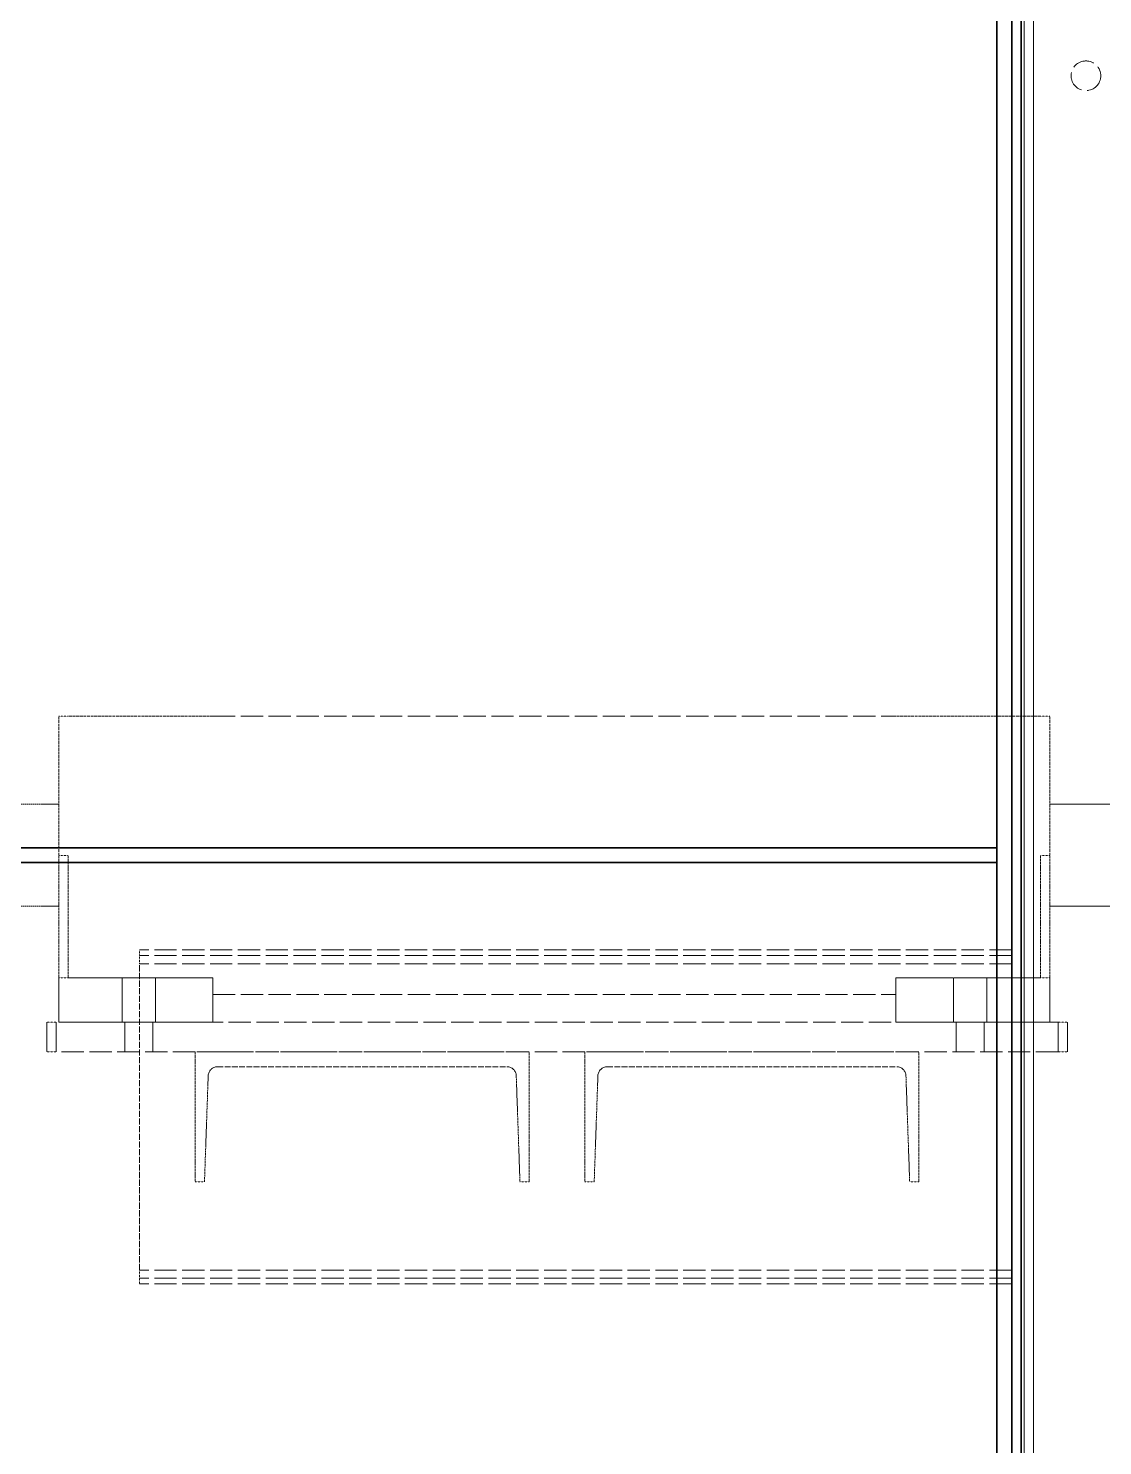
# Model space of a CAD drawing. Header units: millimetres. Extents: x 2913 to 35025, y 2470 to 25178.
# Drawn here: x 14715 to 15294, y 11738 to 12501 of the extents above; entities that cross this region are included whole.
import ezdxf

# ---------------------------------------------------------------- set-up
doc = ezdxf.new("R2010")
doc.units = ezdxf.units.MM
doc.linetypes.add('DASHED', pattern=[15, 12, -3])

# ---------------------------------------------------------------- blocks, each defined once
blk = doc.blocks.new('A$C637D7238')
at = {"color": 7, "linetype": 'DASHED', "lineweight": 13}
for p, q in [((850, 2530), (850, 10)), ((851.65, 2530), (851.65, 10)), ((856.64, 2530), (856.64, 10)), ((845, 66), (845, 2474)), ((837, 2444.75), (837, 1274)), ((845, 2414.73), (845, 125.27)), ((414.58, 1345), (782.58, 1345)), ((837, 1270), (837, 95.74)), ((845, 1219), (375, 1219)), ((845, 1216), (375, 1216)), ((845, 1216), (375, 1216)), ((845, 1211.53), (375, 1211.53)), ((845, 1211.53), (375, 1211.53)), ((414.58, 1195), (782.58, 1195)), ((870, 1180), (330, 1180)), ((870, 1164), (330, 1164)), ((845, 1046.47), (375, 1046.47)), ((845, 1046.47), (375, 1046.47)), ((845, 1042), (375, 1042)), ((845, 1042), (375, 1042)), ((845, 1039), (375, 1039))]:
    blk.add_line(p, q, dxfattribs=at)
at = {"color": 7, "lineweight": 35}
for p, q in [((850, 2530), (850, 10)), ((837, 2414.73), (837, 1270)), ((845, 2414.73), (845, 1270)), ((53, 1274), (837, 1274)), ((837, 1270), (837, 125.27)), ((845, 1270), (845, 125.27)), ((53, 1266), (837, 1266))]:
    blk.add_line(p, q, dxfattribs=at)
at = {"color": 7, "lineweight": 13}
for p, q in [((851.65, 2525), (851.65, 15)), ((856.64, 2525), (856.64, 15))]:
    blk.add_line(p, q, dxfattribs=at)
at = {"color": 7, "linetype": 'DASHED', "lineweight": 13, "ltscale": 0.125243}
for p, q in [((331.58, 1269.85), (331.58, 1345)), ((865.58, 1269.85), (865.58, 1345))]:
    blk.add_line(p, q, dxfattribs=at)
at = {"color": 7, "linetype": 'DASHED', "lineweight": 13, "ltscale": 0.008333}
for p, q in [((331.58, 1345), (336.58, 1345)), ((860.58, 1345), (865.58, 1345)), ((331.58, 1269.85), (336.58, 1269.85)), ((331.58, 1269.85), (336.58, 1269.85)), ((860.58, 1269.85), (865.58, 1269.85)), ((860.58, 1269.85), (865.58, 1269.85)), ((331.58, 1204), (336.58, 1204)), ((331.58, 1204), (336.58, 1204)), ((860.58, 1204), (865.58, 1204)), ((860.58, 1204), (865.58, 1204)), ((325, 1180), (330, 1180)), ((870, 1180), (875, 1180)), ((325, 1164), (330, 1164)), ((870, 1164), (875, 1164)), ((405, 1094), (410, 1094)), ((580, 1094), (585, 1094)), ((615, 1094), (620, 1094)), ((790, 1094), (795, 1094))]:
    blk.add_line(p, q, dxfattribs=at)
at = {"color": 7, "linetype": 'DASHED', "lineweight": 13, "ltscale": 0.13}
for p, q in [((414.58, 1345), (336.58, 1345)), ((860.58, 1345), (782.58, 1345))]:
    blk.add_line(p, q, dxfattribs=at)
at = {"color": 7, "linetype": 'DASHED', "lineweight": 13, "ltscale": 0.071667}
for p, q in [((288.58, 1297.5), (331.58, 1297.5)), ((865.58, 1297.5), (908.58, 1297.5)), ((288.58, 1242.5), (331.58, 1242.5)), ((865.58, 1242.5), (908.58, 1242.5))]:
    blk.add_line(p, q, dxfattribs=at)
at = {"color": 7, "linetype": 'DASHED', "lineweight": 13, "ltscale": 0.109757}
for p, q in [((331.58, 1204), (331.58, 1269.85)), ((336.58, 1204), (336.58, 1269.85)), ((860.58, 1204), (860.58, 1269.85)), ((865.58, 1204), (865.58, 1269.85))]:
    blk.add_line(p, q, dxfattribs=at)
at = {"color": 7, "lineweight": 35, "ltscale": 0.013333}
blk.add_line((837, 1274), (837, 1266), dxfattribs=at)
at = {"color": 7, "linetype": 'DASHED', "lineweight": 13, "ltscale": 0.005}
for p, q in [((375, 1216), (375, 1219)), ((845, 1216), (845, 1219)), ((375, 1039), (375, 1042)), ((845, 1039), (845, 1042))]:
    blk.add_line(p, q, dxfattribs=at)
at = {"color": 7, "linetype": 'DASHED', "lineweight": 13, "ltscale": 0.007445}
for p, q in [((375, 1211.53), (375, 1216)), ((845, 1211.53), (845, 1216)), ((375, 1042), (375, 1046.47)), ((845, 1042), (845, 1046.47))]:
    blk.add_line(p, q, dxfattribs=at)
at = {"color": 7, "linetype": 'DASHED', "lineweight": 13, "ltscale": 0.275109}
for p, q in [((375, 1046.47), (375, 1211.53)), ((845, 1046.47), (845, 1211.53))]:
    blk.add_line(p, q, dxfattribs=at)
at = {"color": 7, "linetype": 'DASHED', "lineweight": 13, "ltscale": 0.04}
for p, q in [((331.58, 1180), (331.58, 1204)), ((365.58, 1204), (365.58, 1180)), ((383.58, 1204), (383.58, 1180)), ((414.58, 1180), (414.58, 1204)), ((782.58, 1180), (782.58, 1204)), ((813.58, 1204), (813.58, 1180)), ((831.58, 1204), (831.58, 1180)), ((865.58, 1180), (865.58, 1204))]:
    blk.add_line(p, q, dxfattribs=at)
at = {"color": 7, "linetype": 'DASHED', "lineweight": 13, "ltscale": 0.048333}
for p, q in [((336.58, 1204), (365.58, 1204)), ((831.58, 1204), (860.58, 1204))]:
    blk.add_line(p, q, dxfattribs=at)
at = {"color": 7, "linetype": 'DASHED', "lineweight": 13, "ltscale": 0.015}
for p, q in [((365.58, 1204), (374.58, 1204)), ((374.58, 1204), (383.58, 1204)), ((822.58, 1204), (813.58, 1204)), ((831.58, 1204), (822.58, 1204)), ((365.58, 1180), (374.58, 1180)), ((374.58, 1180), (383.58, 1180)), ((813.58, 1180), (822.58, 1180)), ((822.58, 1180), (831.58, 1180))]:
    blk.add_line(p, q, dxfattribs=at)
at = {"color": 7, "linetype": 'DASHED', "lineweight": 13, "ltscale": 0.051667}
for p, q in [((383.58, 1204), (414.58, 1204)), ((782.58, 1204), (813.58, 1204)), ((383.58, 1180), (414.58, 1180)), ((782.58, 1180), (813.58, 1180))]:
    blk.add_line(p, q, dxfattribs=at)
at = {"color": 7, "linetype": 'DASHED', "lineweight": 13, "ltscale": 0.026667}
for p, q in [((325, 1180), (325, 1164)), ((330, 1164), (330, 1180)), ((330, 1180), (330, 1164)), ((367.08, 1180), (367.08, 1164)), ((367.08, 1180), (367.08, 1164)), ((382.08, 1180), (382.08, 1164)), ((382.08, 1180), (382.08, 1164)), ((815.08, 1180), (815.08, 1164)), ((815.08, 1180), (815.08, 1164)), ((830.08, 1180), (830.08, 1164)), ((830.08, 1180), (830.08, 1164)), ((870, 1180), (870, 1164)), ((870, 1164), (870, 1180)), ((875, 1164), (875, 1180))]:
    blk.add_line(p, q, dxfattribs=at)
at = {"color": 7, "linetype": 'DASHED', "lineweight": 13, "ltscale": 0.056667}
for p, q in [((331.58, 1180), (365.58, 1180)), ((831.58, 1180), (865.58, 1180))]:
    blk.add_line(p, q, dxfattribs=at)
at = {"color": 7, "linetype": 'DASHED', "lineweight": 13, "ltscale": 0.3}
for p, q in [((585, 1164), (405, 1164)), ((795, 1164), (615, 1164))]:
    blk.add_line(p, q, dxfattribs=at)
at = {"color": 7, "linetype": 'DASHED', "lineweight": 13, "ltscale": 0.116667}
for p, q in [((405, 1164), (405, 1094)), ((585, 1094), (585, 1164)), ((615, 1164), (615, 1094)), ((795, 1094), (795, 1164))]:
    blk.add_line(p, q, dxfattribs=at)
at = {"color": 7, "linetype": 'DASHED', "lineweight": 13, "ltscale": 0.260022}
for p, q in [((416.99, 1156), (573.01, 1156)), ((626.99, 1156), (783.01, 1156))]:
    blk.add_line(p, q, dxfattribs=at)
at = {"color": 7, "linetype": 'DASHED', "lineweight": 13, "ltscale": 0.095349}
for p, q in [((410, 1094), (412, 1151.17)), ((578, 1151.17), (580, 1094)), ((620, 1094), (622, 1151.17)), ((788, 1151.17), (790, 1094))]:
    blk.add_line(p, q, dxfattribs=at)
at = {"color": 7, "linetype": 'DASHED', "lineweight": 13}
blk.add_circle((885, 1690), 8, dxfattribs=at)
for centre, start, end in [((416.99, 1151), 90, 178), ((573.01, 1151), 2, 90), ((626.99, 1151), 90, 178), ((783.01, 1151), 2, 90)]:
    blk.add_arc(centre, 5, start, end, dxfattribs=at)
blk = doc.blocks.new('CT1')
at = {"color": 7}
blk.add_blockref('A$C637D7238', (873182.61, 212768.35), dxfattribs=at)
blk = doc.blocks.new('1')
at = {"lineweight": 5}
blk.add_blockref('CT1', (-858782.95, -201982.47), dxfattribs=at)

msp = doc.modelspace()

# ---------------------------------------------------------------- block references
msp.add_blockref('1', (0, 0))

doc.saveas('drawing.dxf')
